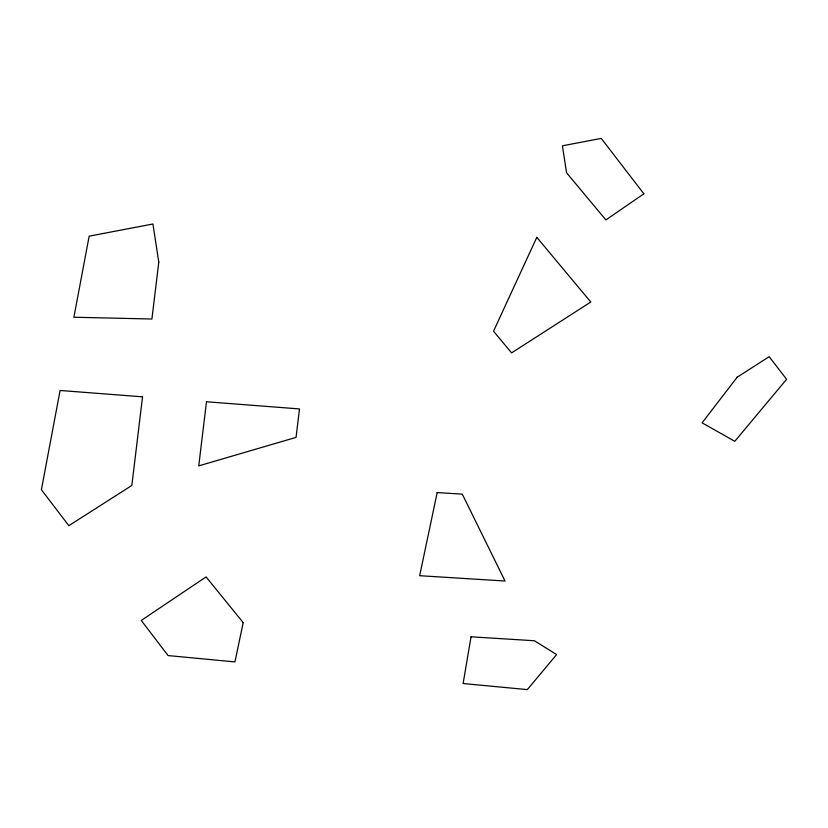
<?xml version="1.0" encoding="UTF-8"?>
<svg xmlns="http://www.w3.org/2000/svg" width="828" height="828" viewBox="0 0 828 828"><rect width="100%" height="100%" fill="white"/><g stroke="black" fill="none" stroke-linecap="round" stroke-linejoin="round"><path stroke-width="1.24" d="M142.54 396.829L131.849 485.456L68.859 525.676L41.4 489.731L60.092 390.474L142.54 396.829M158.779 262.114L151.917 319.018L73.889 317.227L89.165 236.166L152.932 223.995L158.779 262.114M206.482 401.766L198.751 465.874L296.051 437.381L299.488 408.939L206.482 401.766M471.039 636.804L463.111 683.524L527.332 689.61L556.602 654.575L534.412 640.748L471.039 636.804M243.194 622.625L234.935 661.903L168.084 655.569L141.267 620.451L206.079 576.909L243.194 622.625M437.163 492.577L419.682 575.708L505.028 581.018L462.283 494.14L437.163 492.577M536.813 237.336L493.529 331.221L511.6 352.883L590.788 302.023L536.813 237.336M737.168 377.226L702.092 422.829L734.798 441.303L786.6 379.307L769.181 356.661L737.168 377.226M643.873 193.804L605.899 219.927L566.569 172.793L562.419 145.8L601.231 138.39L643.873 193.804"/></g></svg>
